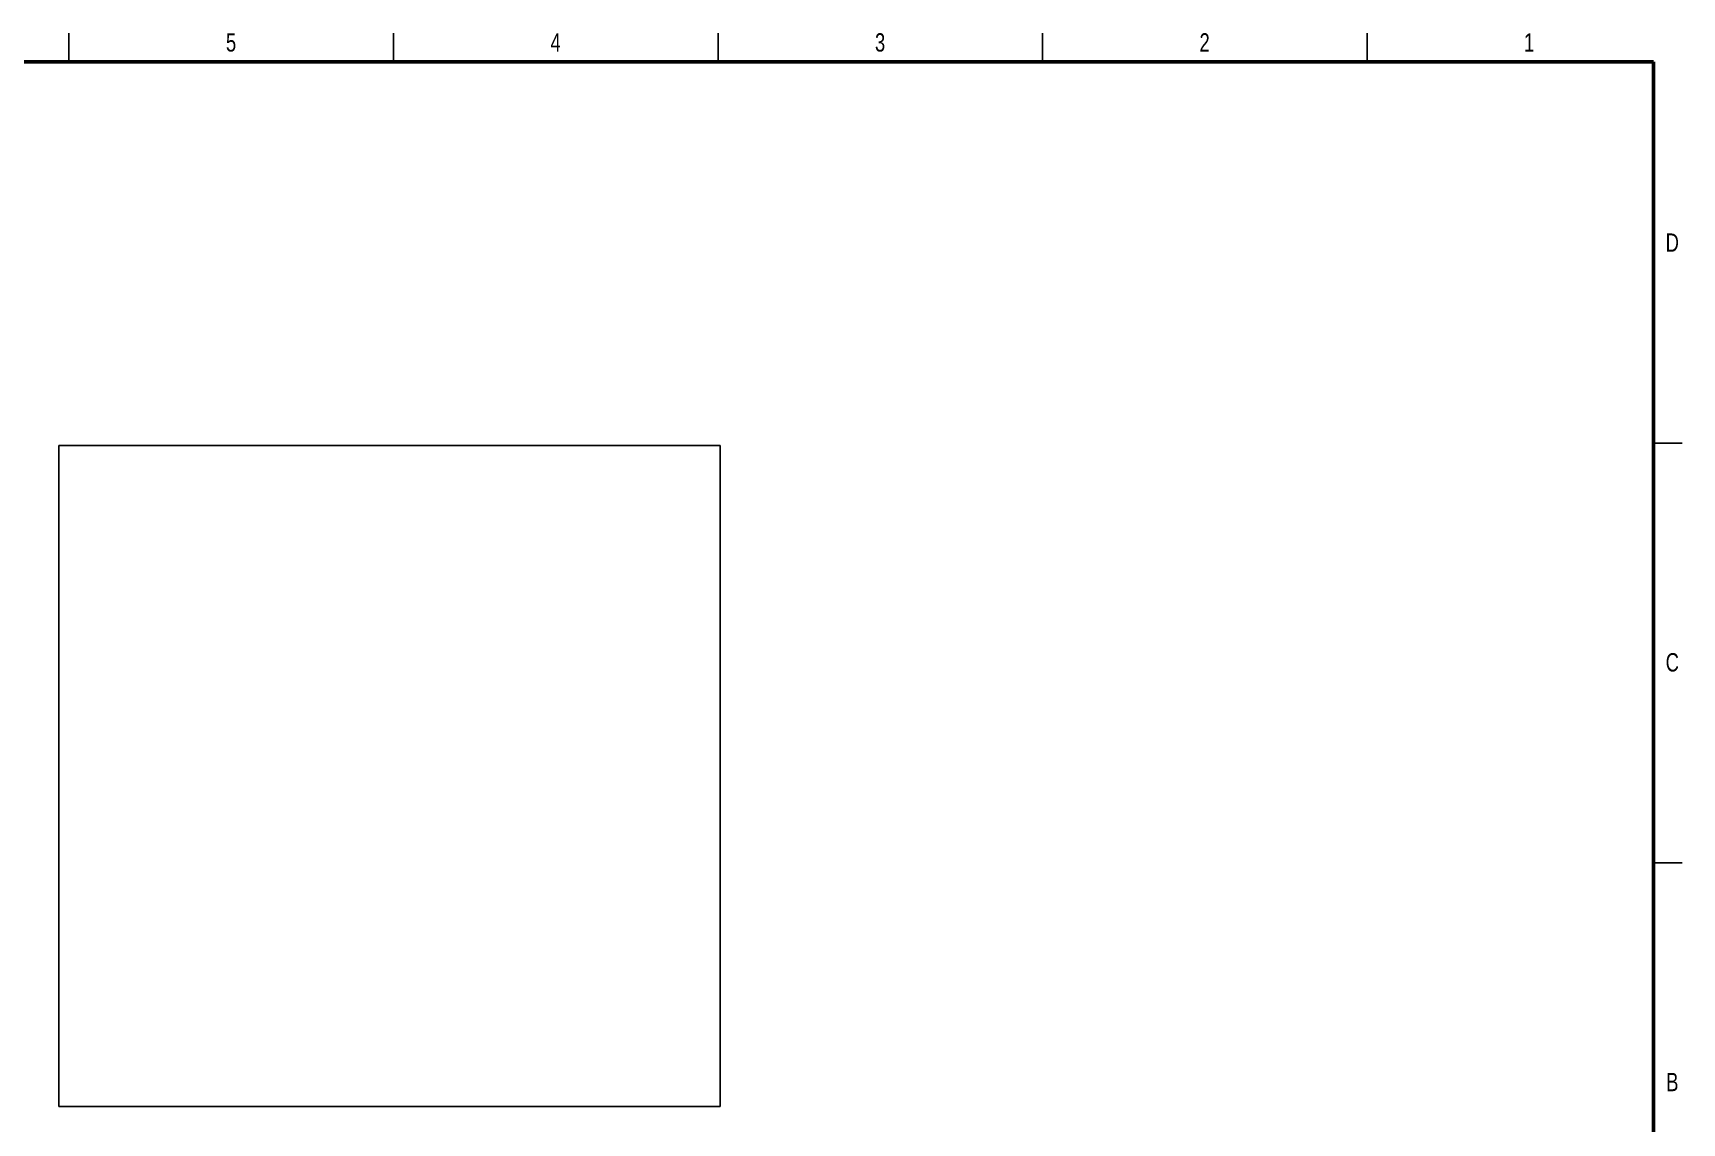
# Model space of a CAD drawing. Header units: millimetres. Extents: x 0 to 860, y 0 to 556.
# Drawn here: x 312 to 860, y 193 to 556 of the extents above; entities that cross this region are included whole.
import ezdxf

# ---------------------------------------------------------------- set-up
doc = ezdxf.new("R2010")
doc.units = ezdxf.units.MM
doc.styles.add('SLDTEXTSTYLE0', font='TXT', dxfattribs={"width": 0.75})

msp = doc.modelspace()

# ---------------------------------------------------------------- linework, layer by layer
at = {"color": 7, "linetype": 'Continuous', "lineweight": 25}
for p, q in [((323.85, 546.1), (323.85, 555.62)), ((431.8, 555.62), (431.8, 546.1)), ((431.8, 546.1), (431.8, 555.62)), ((539.75, 546.1), (539.75, 555.62)), ((647.7, 546.1), (647.7, 555.62)), ((755.65, 546.1), (755.65, 555.62)), ((320.47, 418.33), (320.47, 198.33)), ((540.47, 418.33), (320.47, 418.33)), ((540.47, 198.33), (540.47, 418.33)), ((850.9, 419.1), (860.42, 419.1)), ((860.42, 279.4), (850.9, 279.4)), ((850.9, 279.4), (860.42, 279.4)), ((320.47, 198.33), (540.47, 198.33))]:
    msp.add_line(p, q, dxfattribs=at)
at = {"color": 7, "linetype": 'Continuous', "lineweight": 50}
for p, q in [((12.7, 546.1), (850.9, 546.1)), ((850.9, 546.1), (850.9, 12.7))]:
    msp.add_line(p, q, dxfattribs=at)

# ---------------------------------------------------------------- texts
at = {"color": 7, "linetype": 'Continuous', "lineweight": 0, "char_height": 6.1, "attachment_point": 2, "style": 'SLDTEXTSTYLE0'}
for s, insert in [('5', (377.76, 555.56)), ('4', (485.71, 555.56)), ('3', (593.66, 555.56)), ('2', (701.61, 555.56)), ('1', (809.56, 555.56)), ('D', (857.18, 488.93)), ('C', (857.19, 349.23)), ('B', (857.2, 209.53))]:
    msp.add_mtext(s, dxfattribs=dict(at, insert=insert))

doc.saveas('drawing.dxf')
